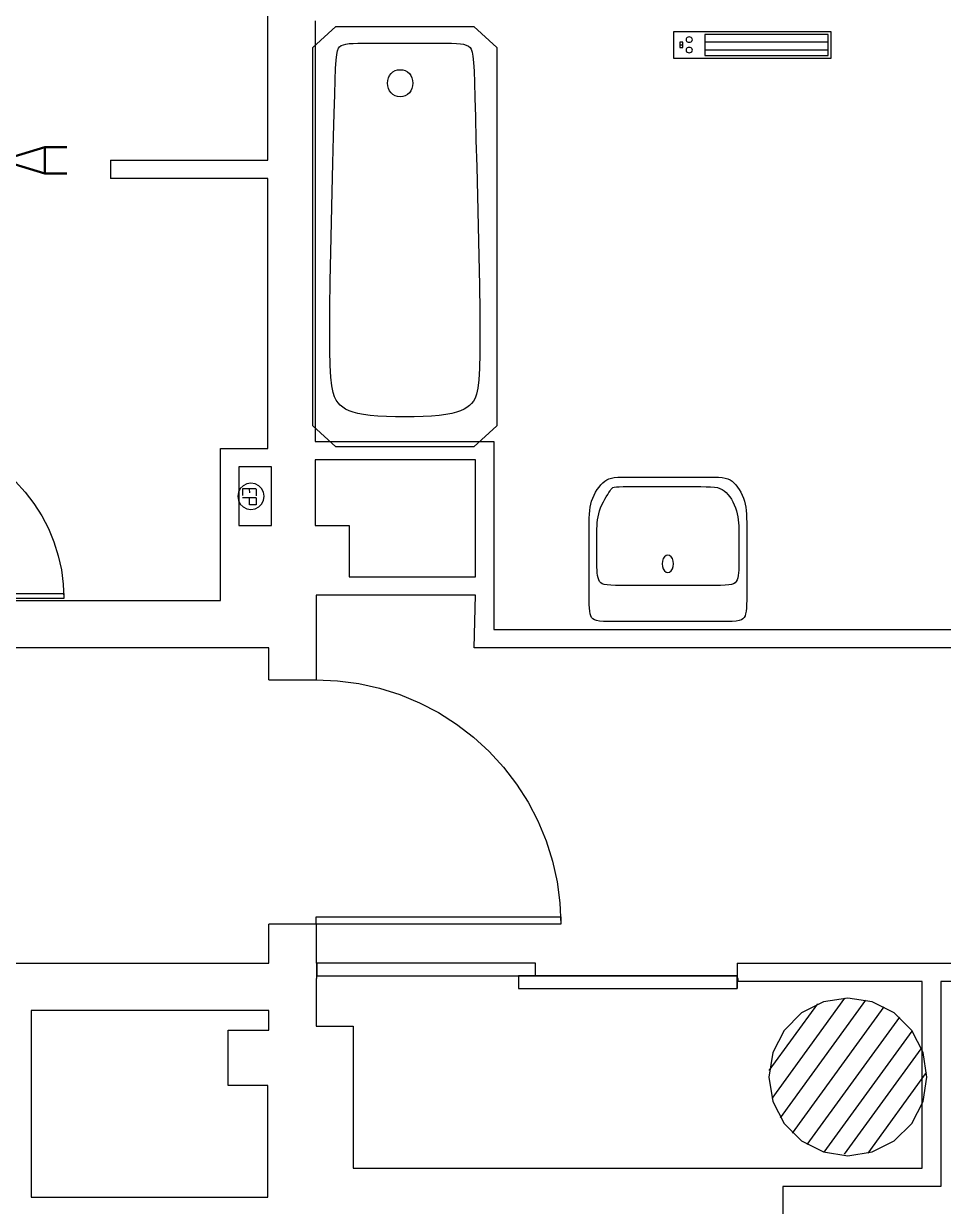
# Model space of a CAD drawing. Header units: millimetres. Extents: x -0.6 to 50, y -2.8 to 26.8.
# Drawn here: x 36.522 to 40.02, y 17.279 to 21.779 of the extents above; entities that cross this region are included whole.
import ezdxf
from ezdxf.enums import TextEntityAlignment as Align

# ---------------------------------------------------------------- set-up
doc = ezdxf.new("R2010")
doc.units = ezdxf.units.MM
for name, color, linetype in [('ABY_Equipement', 7, 'Continuous'), ('ABY_Ouverture', 124, 'Continuous'), ('ABY_Parois', 7, 'Continuous')]:
    doc.layers.add(name, color=color, linetype=linetype)

# ---------------------------------------------------------------- blocks, each defined once
blk = doc.blocks.new('OUV_ABY_D0_POR01')
for p, q in [((-41.28, 99.62), (-50, 100)), ((-50, 100), (-50, 100)), ((-50, 100), (-50, 0)), ((-47, 100), (-50, 100)), ((-47, 0), (-47, 100)), ((-32.63, 98.48), (-41.28, 99.62)), ((-24.12, 96.59), (-32.63, 98.48)), ((-15.8, 93.97), (-24.12, 96.59)), ((-7.74, 90.63), (-15.8, 93.97)), ((0, 86.6), (-7.74, 90.63)), ((7.36, 81.92), (0, 86.6)), ((14.28, 76.6), (7.36, 81.92)), ((20.71, 70.71), (14.28, 76.6)), ((26.6, 64.28), (20.71, 70.71)), ((31.92, 57.36), (26.6, 64.28)), ((36.6, 50), (31.92, 57.36)), ((40.63, 42.26), (36.6, 50)), ((43.97, 34.2), (40.63, 42.26)), ((46.59, 25.88), (43.97, 34.2)), ((48.48, 17.36), (46.59, 25.88)), ((49.62, 8.72), (48.48, 17.36)), ((50, 0), (49.62, 8.72)), ((-50, 0), (-47, 0))]:
    blk.add_line(p, q)
at = {"flags": 1}
for tag, p in [('DATE_ETAT_EQU', (0, -3.71)), ('DATE_ETAT_VOL', (0, -4.37)), ('DATE_ETAT', (0, -3.05)), ('ETAT_EQU', (0, -3.38)), ('ETAT_VOL', (0, -4.04)), ('ETAT', (0, -2.77))]:
    blk.add_attdef(tag, text='', height=0.25, rotation=360, dxfattribs=at).set_placement(p, align=Align.MIDDLE_CENTER)
at = {"color": 0, "linetype": 'ByBlock', "lineweight": -2}
for tag, flags, p in [('NUMCOMP_OUV', 1, (0, -1.93)), ('NUMCOMP_EQU', 1, (0, -2.21)), ('NUMCOMP_VOL', 1, (0, -2.48)), ('OUVERTURE', 13, (0, -0.83)), ('LARGEUR', 5, (0, -1.37)), ('HAUTEUR', 5, (0, -1.64)), ('ALLEGE', 5, (0, -1.1)), ('VOLET', 1, (0, -0.56)), ('SSSC', 1, (0, -0.29))]:
    blk.add_attdef(tag, text='', height=0.25, dxfattribs=dict(at, flags=flags)).set_placement(p, align=Align.MIDDLE)
at = {"flags": 1}
blk.add_attdef('TYPEPORTE', (-1.12, -4.91), '', height=0.25, dxfattribs=at)
blk = doc.blocks.new('OUV_ABY_D4_PPL03')
for p, q in [((-50, 0), (-50, -3)), ((2, 0), (-50, 0)), ((2, -3), (2, 0)), ((-50, -3), (50, -3)), ((-50, -3), (2, -3)), ((50, -3), (-2, -3)), ((-2, -3), (-2, -6)), ((50, -3), (50, -6)), ((50, -6), (50, -3)), ((-2, -6), (50, -6))]:
    blk.add_line(p, q)
at = {"color": 0, "linetype": 'ByBlock', "lineweight": -2}
for tag, flags, p in [('NUMCOMP_OUV', 1, (0, -1.93)), ('NUMCOMP_EQU', 1, (0, -2.21)), ('NUMCOMP_VOL', 1, (0, -2.48)), ('OUVERTURE', 13, (0, -0.83)), ('LARGEUR', 5, (0, -1.37)), ('HAUTEUR', 5, (0, -1.64)), ('ALLEGE', 5, (0, -1.1)), ('VOLET', 1, (0, -0.56)), ('SSSC', 1, (0, -0.29))]:
    blk.add_attdef(tag, text='', height=0.25, dxfattribs=dict(at, flags=flags)).set_placement(p, align=Align.MIDDLE)
at = {"flags": 1}
for tag, p in [('ETAT', (0, -2.77)), ('DATE_ETAT_EQU', (0, -3.71)), ('DATE_ETAT_VOL', (0, -4.37)), ('DATE_ETAT', (0, -3.05)), ('ETAT_EQU', (0, -3.38)), ('ETAT_VOL', (0, -4.04))]:
    blk.add_attdef(tag, text='', height=0.25, rotation=360, dxfattribs=at).set_placement(p, align=Align.MIDDLE_CENTER)
blk.add_attdef('TYPEPORTE', (-1.12, -4.91), '', height=0.25, dxfattribs=at)
blk = doc.blocks.new('OUV_ABY_D4_PPL01')
for p, q in [((-41.28, 99.62), (-50, 100)), ((-50, 100), (-50, 100)), ((-50, 100), (-50, 0)), ((-47, 100), (-50, 100)), ((-47, 0), (-47, 100)), ((-32.63, 98.48), (-41.28, 99.62)), ((-24.12, 96.59), (-32.63, 98.48)), ((-15.8, 93.97), (-24.12, 96.59)), ((-7.74, 90.63), (-15.8, 93.97)), ((0, 86.6), (-7.74, 90.63)), ((7.36, 81.92), (0, 86.6)), ((14.28, 76.6), (7.36, 81.92)), ((20.71, 70.71), (14.28, 76.6)), ((26.6, 64.28), (20.71, 70.71)), ((31.92, 57.36), (26.6, 64.28)), ((36.6, 50), (31.92, 57.36)), ((40.63, 42.26), (36.6, 50)), ((43.97, 34.2), (40.63, 42.26)), ((46.59, 25.88), (43.97, 34.2)), ((48.48, 17.36), (46.59, 25.88)), ((49.62, 8.72), (48.48, 17.36)), ((50, 0), (49.62, 8.72)), ((-50, 0), (-47, 0))]:
    blk.add_line(p, q)
at = {"flags": 1}
for tag, p in [('DATE_ETAT_EQU', (0, -3.71)), ('DATE_ETAT_VOL', (0, -4.37)), ('DATE_ETAT', (0, -3.05)), ('ETAT_EQU', (0, -3.38)), ('ETAT_VOL', (0, -4.04)), ('ETAT', (0, -2.77))]:
    blk.add_attdef(tag, text='', height=0.25, rotation=360, dxfattribs=at).set_placement(p, align=Align.MIDDLE_CENTER)
at = {"color": 0, "linetype": 'ByBlock', "lineweight": -2}
for tag, flags, p in [('NUMCOMP_OUV', 1, (0, -1.93)), ('NUMCOMP_EQU', 1, (0, -2.21)), ('NUMCOMP_VOL', 1, (0, -2.48)), ('OUVERTURE', 13, (0, -0.83)), ('LARGEUR', 5, (0, -1.37)), ('HAUTEUR', 5, (0, -1.64)), ('ALLEGE', 5, (0, -1.1)), ('VOLET', 1, (0, -0.56)), ('SSSC', 1, (0, -0.29))]:
    blk.add_attdef(tag, text='', height=0.25, dxfattribs=dict(at, flags=flags)).set_placement(p, align=Align.MIDDLE)
at = {"flags": 1}
blk.add_attdef('TYPEPORTE', (-1.12, -4.91), '', height=0.25, dxfattribs=at)
blk = doc.blocks.new('OUV_VIDE')
at = {"color": 4, "linetype": 'Continuous', "lineweight": 50}
for p, q in [((-0.3, 0.05), (-0.2, 0.05)), ((-0.2, 0.05), (-0.2, -0.05)), ((-0.2, 0.05), (0.2, -0.05)), ((-0.2, -0.05), (0.2, 0.05)), ((0.3, 0.05), (0.2, 0.05)), ((0.2, 0.05), (0.2, -0.05)), ((-0.2, -0.05), (-0.3, -0.05)), ((0.2, -0.05), (0.3, -0.05))]:
    blk.add_line(p, q, dxfattribs=at)
at = {"color": 0, "linetype": 'ByBlock', "lineweight": -2}
for tag, flags, p in [('SSSC', 1, (0, -0.2885)), ('VOLET', 1, (0, -0.5585)), ('OUVERTURE', 13, (0, -0.8285)), ('ALLEGE', 5, (0, -1.0985)), ('LARGEUR', 5, (0, -1.3685)), ('HAUTEUR', 5, (0, -1.6385)), ('NUMCOMP_OUV', 1, (0, -1.9291)), ('NUMCOMP_EQU', 1, (0, -2.2131)), ('NUMCOMP_VOL', 1, (0, -2.4844))]:
    blk.add_attdef(tag, text='', height=0.25, dxfattribs=dict(at, flags=flags)).set_placement(p, align=Align.MIDDLE)
at = {"flags": 1}
for tag, p in [('ETAT', (0, -2.7715)), ('DATE_ETAT', (0, -3.0455)), ('ETAT_EQU', (0, -3.3762)), ('DATE_ETAT_EQU', (0, -3.7068)), ('ETAT_VOL', (0, -4.0375)), ('DATE_ETAT_VOL', (0, -4.3682))]:
    blk.add_attdef(tag, text='', height=0.25, rotation=360, dxfattribs=at).set_placement(p, align=Align.MIDDLE_CENTER)
blk = doc.blocks.new('EQU_ABY_M7_DEV01')
for p, q in [((-0.71, 2.42), (-1.39, 2.08)), ((0.04, 2.54), (-0.71, 2.42)), ((0.79, 2.42), (0.04, 2.54)), ((1.47, 2.08), (0.79, 2.42)), ((-2.28, 0.86), (-2.4, 0.1)), ((-2.4, 0.1), (-2.28, -0.65)), ((-1.93, 1.54), (-2.28, 0.86)), ((-1.39, 2.08), (-1.93, 1.54)), ((-1.32, 1.08), (-1.32, -1.49)), ((-1.31, 1.08), (-0.05, 1.08)), ((0.3, 1.09), (0.3, -1.49)), ((0.32, 1.09), (1.62, 1.09)), ((2.01, 1.54), (1.47, 2.08)), ((1.62, 1.09), (1.62, -0.19)), ((2.36, 0.86), (2.01, 1.54)), ((2.48, 0.1), (2.36, 0.86)), ((2.36, -0.65), (2.48, 0.1)), ((2.48, 0.1), (2.48, 0.1)), ((-2.28, -0.65), (-1.93, -1.33)), ((-1.93, -1.33), (-1.39, -1.87)), ((-1.39, -1.87), (-0.71, -2.21)), ((-1.32, -0.21), (-0.59, -0.19)), ((-1.32, -1.49), (-0.09, -1.49)), ((1.62, -0.19), (0.3, -0.19)), ((0.79, -2.21), (1.47, -1.87)), ((1.47, -1.87), (2.01, -1.33)), ((2.01, -1.33), (2.36, -0.65)), ((-0.71, -2.21), (0.04, -2.33)), ((0.04, -2.33), (0.79, -2.21))]:
    blk.add_line(p, q)
at = {"color": 0, "linetype": 'ByBlock', "lineweight": -2}
for tag, flags, p in [('PROFONDEUR', 5, (0, -1.07)), ('ALTITUDE', 13, (0, -0.53)), ('LARGEUR', 5, (0, -0.8)), ('HAUTEUR', 5, (0, -1.34)), ('EQMUR', 9, (0, -1.88)), ('EQOUV', 9, (0, -2.16)), ('EQFAC', 9, (0, -1.61)), ('SSSC', 5, (0, -0.26)), ('ANNEE_REN', 1, (0, -3.01)), ('NUMCOMP', 9, (0, -2.71)), ('QTE', 9, (0, -2.44))]:
    blk.add_attdef(tag, text='', height=0.25, dxfattribs=dict(at, flags=flags)).set_placement(p, align=Align.MIDDLE)
for tag, flags, p in [('DATE_ETAT', 1, (0, -3.57)), ('DUREE_VIE', 9, (-0.02, -3.87)), ('ETAT', 9, (0, -3.3))]:
    blk.add_attdef(tag, text='', height=0.25, rotation=360, dxfattribs=dict(flags=flags)).set_placement(p, align=Align.MIDDLE_CENTER)
blk = doc.blocks.new('EQU_ABY_J0_GCT02')
for p, q in [((50, 20), (-50, 20)), ((-50, 20), (-50, 0)), ((-41.62, 15.18), (-41.9, 14.62)), ((-41.18, 15.62), (-41.62, 15.18)), ((-40.62, 15.9), (-41.18, 15.62)), ((-40, 16), (-40.62, 15.9)), ((-39.38, 15.9), (-40, 16)), ((-38.82, 15.62), (-39.38, 15.9)), ((-38.38, 15.18), (-38.82, 15.62)), ((-38.1, 14.62), (-38.38, 15.18)), ((-30, 18), (-30, 2)), ((48, 18), (-30, 18)), ((48, 2), (48, 18)), ((50, 0), (50, 20)), ((-44, 12), (-46, 12)), ((-46, 12), (-46, 8)), ((-46, 10), (-44, 10)), ((-46, 8), (-44, 8)), ((-44, 8), (-44, 12)), ((-41.9, 14.62), (-42, 14)), ((-42, 14), (-41.9, 13.38)), ((-41.9, 13.38), (-41.62, 12.82)), ((-41.62, 12.82), (-41.18, 12.38)), ((-41.18, 7.62), (-41.62, 7.18)), ((-41.18, 12.38), (-40.62, 12.1)), ((-40.62, 7.9), (-41.18, 7.62)), ((-40.62, 12.1), (-40, 12)), ((-40, 8), (-40.62, 7.9)), ((-40, 12), (-39.38, 12.1)), ((-39.38, 7.9), (-40, 8)), ((-39.38, 12.1), (-38.82, 12.38)), ((-38.82, 7.62), (-39.38, 7.9)), ((-38.82, 12.38), (-38.38, 12.82)), ((-38.38, 7.18), (-38.82, 7.62)), ((-38.38, 12.82), (-38.1, 13.38)), ((-38, 14), (-38.1, 14.62)), ((-38.1, 13.38), (-38, 14)), ((-38, 14), (-38, 14)), ((48, 12), (-30, 12)), ((48, 9), (48, 9)), ((48, 9), (48, 9)), ((-50, 0), (50, 0)), ((-41.9, 6.62), (-42, 6)), ((-42, 6), (-41.9, 5.38)), ((-41.62, 7.18), (-41.9, 6.62)), ((-41.9, 5.38), (-41.62, 4.82)), ((-41.62, 4.82), (-41.18, 4.38)), ((-41.18, 4.38), (-40.62, 4.1)), ((-40.62, 4.1), (-40, 4)), ((-40, 4), (-39.38, 4.1)), ((-39.38, 4.1), (-38.82, 4.38)), ((-38.82, 4.38), (-38.38, 4.82)), ((-38.1, 6.62), (-38.38, 7.18)), ((-38.38, 4.82), (-38.1, 5.38)), ((-38, 6), (-38.1, 6.62)), ((-38.1, 5.38), (-38, 6)), ((-38, 6), (-38, 6)), ((48, 6), (-30, 6)), ((-30, 2), (48, 2))]:
    blk.add_line(p, q)
at = {"color": 0, "linetype": 'ByBlock', "lineweight": -2}
for tag, flags, p in [('PROFONDEUR', 5, (0, -1.07)), ('ANNEE_REN', 1, (0, -3.01)), ('NUMCOMP', 9, (0, -2.71)), ('ALTITUDE', 13, (0, -0.53)), ('LARGEUR', 5, (0, -0.8)), ('HAUTEUR', 5, (0, -1.34)), ('EQMUR', 9, (0, -1.88)), ('EQOUV', 9, (0, -2.16)), ('EQFAC', 9, (0, -1.61)), ('SSSC', 5, (0, -0.26)), ('QTE', 9, (0, -2.44))]:
    blk.add_attdef(tag, text='', height=0.25, dxfattribs=dict(at, flags=flags)).set_placement(p, align=Align.MIDDLE)
for tag, flags, p in [('DATE_ETAT', 1, (0, -3.57)), ('DUREE_VIE', 9, (-0.02, -3.87)), ('ETAT', 9, (0, -3.3))]:
    blk.add_attdef(tag, text='', height=0.25, rotation=360, dxfattribs=dict(flags=flags)).set_placement(p, align=Align.MIDDLE_CENTER)
blk = doc.blocks.new('EQU_ABY_I0_LAV01')
for p, q in [((-46.61, 29.3), (-45.23, 29.59)), ((-45.23, 29.59), (-43.33, 29.79)), ((-43.33, 29.79), (-40.81, 29.91)), ((-40.81, 29.91), (-37.55, 29.97)), ((-37.55, 29.97), (-33.43, 30)), ((-33.43, 30), (-28.33, 30)), ((-28.33, 30), (-22.21, 30)), ((-22.21, 30), (-15.26, 30)), ((-15.26, 30), (-7.77, 30)), ((-7.77, 30), (0, 30)), ((0, 30), (7.77, 30)), ((7.77, 30), (15.26, 30)), ((15.26, 30), (22.21, 30)), ((22.21, 30), (28.33, 30)), ((28.33, 30), (33.43, 30)), ((33.43, 30), (37.55, 29.97)), ((37.55, 29.97), (40.81, 29.91)), ((40.81, 29.91), (43.33, 29.79)), ((43.33, 29.79), (45.23, 29.59)), ((45.23, 29.59), (46.61, 29.3)), ((-49.79, 24.38), (-49.59, 25.67)), ((-49.59, 25.67), (-49.3, 26.74)), ((-49.3, 26.74), (-48.88, 27.63)), ((-48.88, 27.63), (-48.33, 28.33)), ((-48.33, 28.33), (-47.61, 28.88)), ((-47.61, 28.88), (-46.61, 29.3)), ((46.61, 29.3), (47.61, 28.88)), ((47.61, 28.88), (48.33, 28.33)), ((48.33, 28.33), (48.88, 27.63)), ((48.88, 27.63), (49.3, 26.74)), ((49.3, 26.74), (49.59, 25.67)), ((49.59, 25.67), (49.79, 24.38)), ((-50, 19.01), (-49.97, 21.07)), ((-49.97, 21.07), (-49.91, 22.85)), ((-49.91, 22.85), (-49.79, 24.38)), ((49.79, 24.38), (49.91, 22.85)), ((49.91, 22.85), (49.97, 21.07)), ((49.97, 21.07), (50, 19.01)), ((-50, 16.67), (-50, 19.01)), ((-50, 14.02), (-50, 16.67)), ((-40.32, 14.59), (-38.54, 14.79)), ((-38.54, 14.79), (-36.22, 14.91)), ((-36.22, 14.91), (-33.26, 14.97)), ((-33.26, 14.97), (-29.55, 15)), ((-29.55, 15), (-25, 15)), ((-25, 15), (-19.57, 15)), ((-19.57, 15), (-13.44, 15)), ((-13.44, 15), (-6.84, 15)), ((-6.84, 15), (0, 15)), ((0, 15), (6.84, 15)), ((6.84, 15), (13.44, 15)), ((13.44, 15), (19.57, 15)), ((19.57, 15), (25, 15)), ((25, 15), (29.55, 15)), ((29.55, 15), (33.26, 14.97)), ((33.26, 14.97), (36.22, 14.91)), ((36.22, 14.91), (38.54, 14.79)), ((38.54, 14.79), (40.32, 14.59)), ((50, 19.01), (50, 16.67)), ((50, 16.67), (50, 14.02)), ((-50, 11.15), (-50, 14.02)), ((-50, 8.11), (-50, 11.15)), ((-44.79, 9.77), (-44.59, 10.83)), ((-44.59, 10.83), (-44.3, 11.79)), ((-44.3, 11.79), (-43.88, 12.63)), ((-43.88, 12.63), (-43.33, 13.33)), ((-43.33, 13.33), (-42.61, 13.88)), ((-42.61, 13.88), (-41.64, 14.3)), ((-41.64, 14.3), (-40.32, 14.59)), ((40.32, 14.59), (41.64, 14.3)), ((41.64, 14.3), (42.61, 13.88)), ((42.61, 13.88), (43.33, 13.33)), ((43.33, 13.33), (43.88, 12.63)), ((43.88, 12.63), (44.3, 11.79)), ((44.3, 11.79), (44.59, 10.83)), ((44.59, 10.83), (44.79, 9.77)), ((50, 14.02), (50, 11.15)), ((50, 11.15), (50, 8.11)), ((-50, 5), (-50, 8.11)), ((-50, 1.89), (-50, 5)), ((-45, 6.14), (-44.97, 7.4)), ((-45, 4.83), (-45, 6.14)), ((-44.97, 7.4), (-44.91, 8.62)), ((-44.91, 8.62), (-44.79, 9.77)), ((-3.43, 7.11), (-3.61, 6)), ((-3.61, 6), (-3.43, 4.89)), ((-2.92, 8.12), (-3.43, 7.11)), ((-2.12, 8.92), (-2.92, 8.12)), ((-1.11, 9.43), (-2.12, 8.92)), ((0, 9.61), (-1.11, 9.43)), ((1.11, 9.43), (0, 9.61)), ((2.12, 8.92), (1.11, 9.43)), ((2.92, 8.12), (2.12, 8.92)), ((3.43, 7.11), (2.92, 8.12)), ((3.61, 6), (3.43, 7.11)), ((3.43, 4.89), (3.61, 6)), ((3.61, 6), (3.61, 6)), ((44.79, 9.77), (44.91, 8.62)), ((44.91, 8.62), (44.97, 7.4)), ((44.97, 7.4), (45, 6.14)), ((45, 6.14), (45, 4.83)), ((50, 8.11), (50, 5)), ((50, 5), (50, 1.89)), ((-50, -1.15), (-50, 1.89)), ((-45, 3.51), (-45, 4.83)), ((-45, 2.18), (-45, 3.51)), ((-45, 0.84), (-45, 2.18)), ((-45, -0.5), (-45, 0.84)), ((-3.43, 4.89), (-2.92, 3.88)), ((-2.92, 3.88), (-2.12, 3.08)), ((-2.12, 3.08), (-1.11, 2.57)), ((-1.11, 2.57), (0, 2.39)), ((0, 2.39), (1.11, 2.57)), ((1.11, 2.57), (2.12, 3.08)), ((2.12, 3.08), (2.92, 3.88)), ((2.92, 3.88), (3.43, 4.89)), ((45, 4.83), (45, 3.51)), ((45, 3.51), (45, 2.18)), ((45, 2.18), (45, 0.84)), ((45, 0.84), (45, -0.5)), ((50, 1.89), (50, -1.15)), ((-50, -4.02), (-50, -1.15)), ((-50, -6.67), (-50, -4.02)), ((-45, -1.84), (-45, -0.5)), ((-45, -3.18), (-45, -1.84)), ((-45, -4.51), (-45, -3.18)), ((-45, -5.83), (-45, -4.51)), ((45, -0.5), (45, -1.84)), ((45, -1.84), (45, -3.18)), ((45, -3.18), (45, -4.51)), ((45, -4.51), (45, -5.83)), ((50, -1.15), (50, -4.02)), ((50, -4.02), (50, -6.67)), ((-50, -9.02), (-50, -6.67)), ((-49.98, -11.09), (-50, -9.02)), ((-45, -7.14), (-45, -5.83)), ((-44.98, -8.43), (-45, -7.14)), ((-44.92, -9.71), (-44.98, -8.43)), ((-44.81, -10.98), (-44.92, -9.71)), ((44.91, -9.71), (44.79, -10.98)), ((44.97, -8.43), (44.91, -9.71)), ((45, -7.14), (44.97, -8.43)), ((45, -5.83), (45, -7.14)), ((50, -9.02), (49.97, -11.09)), ((50, -6.67), (50, -9.02)), ((-49.92, -12.94), (-49.98, -11.09)), ((-49.81, -14.58), (-49.92, -12.94)), ((-49.63, -16.07), (-49.81, -14.58)), ((-44.63, -12.24), (-44.81, -10.98)), ((-44.37, -13.5), (-44.63, -12.24)), ((-44, -14.75), (-44.37, -13.5)), ((44.3, -13.5), (43.88, -14.75)), ((44.59, -12.24), (44.3, -13.5)), ((44.79, -10.98), (44.59, -12.24)), ((49.79, -14.58), (49.59, -16.07)), ((49.91, -12.94), (49.79, -14.58)), ((49.97, -11.09), (49.91, -12.94)), ((-49.37, -17.45), (-49.63, -16.07)), ((-49, -18.74), (-49.37, -17.45)), ((-48.5, -20), (-49, -18.74)), ((-43.5, -16), (-44, -14.75)), ((-42.87, -17.25), (-43.5, -16)), ((-42.11, -18.47), (-42.87, -17.25)), ((-41.24, -19.66), (-42.11, -18.47)), ((41.82, -18.47), (40.93, -19.66)), ((42.64, -17.25), (41.82, -18.47)), ((43.33, -16), (42.64, -17.25)), ((43.88, -14.75), (43.33, -16)), ((48.88, -18.74), (48.33, -20)), ((49.3, -17.45), (48.88, -18.74)), ((49.59, -16.07), (49.3, -17.45)), ((-47.87, -21.25), (-48.5, -20)), ((-47.11, -22.47), (-47.87, -21.25)), ((-46.24, -23.66), (-47.11, -22.47)), ((-45.27, -24.79), (-46.24, -23.66)), ((-40.27, -20.79), (-41.24, -19.66)), ((-39.21, -21.84), (-40.27, -20.79)), ((-38.09, -22.8), (-39.21, -21.84)), ((-36.9, -23.63), (-38.09, -22.8)), ((-35.67, -24.33), (-36.9, -23.63)), ((-34.39, -24.88), (-35.67, -24.33)), ((36.67, -24.33), (36.1, -24.88)), ((37.36, -23.63), (36.67, -24.33)), ((38.18, -22.8), (37.36, -23.63)), ((39.07, -21.84), (38.18, -22.8)), ((40, -20.79), (39.07, -21.84)), ((40.93, -19.66), (40, -20.79)), ((45.84, -23.66), (44.79, -24.79)), ((46.8, -22.47), (45.84, -23.66)), ((47.63, -21.25), (46.8, -22.47)), ((48.33, -20), (47.63, -21.25)), ((-44.21, -25.84), (-45.27, -24.79)), ((-43.09, -26.8), (-44.21, -25.84)), ((-41.9, -27.63), (-43.09, -26.8)), ((-40.67, -28.33), (-41.9, -27.63)), ((-39.39, -28.88), (-40.67, -28.33)), ((-37.98, -29.3), (-39.39, -28.88)), ((-36.36, -29.59), (-37.98, -29.3)), ((-32.98, -25.3), (-34.39, -24.88)), ((-31.36, -25.59), (-32.98, -25.3)), ((-29.44, -25.79), (-31.36, -25.59)), ((-27.11, -25.91), (-29.44, -25.79)), ((-24.3, -25.97), (-27.11, -25.91)), ((-20.9, -26), (-24.3, -25.97)), ((-16.83, -26), (-20.9, -26)), ((-12.05, -26), (-16.83, -26)), ((-6.71, -26), (-12.05, -26)), ((-1.03, -26), (-6.71, -26)), ((4.77, -26), (-1.03, -26)), ((10.49, -26), (4.77, -26)), ((15.91, -26), (10.49, -26)), ((20.82, -26), (15.91, -26)), ((25, -26), (20.82, -26)), ((28.3, -26), (25, -26)), ((30.81, -25.97), (28.3, -26)), ((32.65, -25.91), (30.81, -25.97)), ((33.96, -25.79), (32.65, -25.91)), ((34.88, -25.59), (33.96, -25.79)), ((35.55, -25.3), (34.88, -25.59)), ((36.1, -24.88), (35.55, -25.3)), ((37.37, -29.3), (35.81, -29.59)), ((38.73, -28.88), (37.37, -29.3)), ((40, -28.33), (38.73, -28.88)), ((41.25, -27.63), (40, -28.33)), ((42.47, -26.8), (41.25, -27.63)), ((43.66, -25.84), (42.47, -26.8)), ((44.79, -24.79), (43.66, -25.84)), ((-34.44, -29.79), (-36.36, -29.59)), ((-32.11, -29.91), (-34.44, -29.79)), ((-29.3, -29.97), (-32.11, -29.91)), ((-25.9, -30), (-29.3, -29.97)), ((-21.83, -30), (-25.9, -30)), ((-17.05, -30), (-21.83, -30)), ((-11.68, -30), (-17.05, -30)), ((-5.95, -30), (-11.68, -30)), ((-0.02, -30), (-5.95, -30)), ((5.9, -30), (-0.02, -30)), ((11.61, -30), (5.9, -30)), ((16.93, -30), (11.61, -30)), ((21.67, -30), (16.93, -30)), ((25.67, -30), (21.67, -30)), ((28.98, -29.97), (25.67, -30)), ((31.72, -29.91), (28.98, -29.97)), ((33.96, -29.79), (31.72, -29.91)), ((35.81, -29.59), (33.96, -29.79))]:
    blk.add_line(p, q)
at = {"color": 0, "linetype": 'ByBlock', "lineweight": -2}
for tag, flags, p in [('PROFONDEUR', 5, (0, -1.07)), ('ANNEE_REN', 1, (0, -3.01)), ('NUMCOMP', 9, (0, -2.71)), ('ALTITUDE', 13, (0, -0.53)), ('LARGEUR', 5, (0, -0.8)), ('HAUTEUR', 5, (0, -1.34)), ('EQMUR', 9, (0, -1.88)), ('EQOUV', 9, (0, -2.16)), ('EQFAC', 9, (0, -1.61)), ('SSSC', 5, (0, -0.26)), ('QTE', 9, (0, -2.44))]:
    blk.add_attdef(tag, text='', height=0.25, dxfattribs=dict(at, flags=flags)).set_placement(p, align=Align.MIDDLE)
for tag, flags, p in [('DATE_ETAT', 1, (0, -3.57)), ('DUREE_VIE', 9, (-0.02, -3.87)), ('ETAT', 9, (0, -3.3))]:
    blk.add_attdef(tag, text='', height=0.25, rotation=360, dxfattribs=dict(flags=flags)).set_placement(p, align=Align.MIDDLE_CENTER)
blk = doc.blocks.new('EQU_ABY_I0_BAI01')
for p, q in [((-20, 45), (-15, 50)), ((-15, 50), (15, 50)), ((15, 50), (20, 45)), ((-20, -45), (-20, 45)), ((20, 45), (20, -45)), ((-12.87, 41.02), (-12.13, 41.4)), ((-12.13, 41.4), (-11.24, 41.74)), ((-11.24, 41.74), (-10.19, 42.03)), ((-10.19, 42.03), (-8.95, 42.29)), ((-8.95, 42.29), (-7.5, 42.5)), ((-7.5, 42.5), (-5.83, 42.66)), ((-5.83, 42.66), (-3.98, 42.78)), ((-3.98, 42.78), (-2.02, 42.85)), ((-2.02, 42.85), (0, 42.88)), ((0, 42.88), (2.02, 42.85)), ((2.02, 42.85), (3.98, 42.78)), ((3.98, 42.78), (5.83, 42.66)), ((5.83, 42.66), (7.5, 42.5)), ((7.5, 42.5), (8.95, 42.29)), ((8.95, 42.29), (10.19, 42.03)), ((10.19, 42.03), (11.24, 41.73)), ((11.24, 41.73), (12.13, 41.38)), ((12.13, 41.38), (12.87, 40.98)), ((-15.28, 38.43), (-14.91, 39.13)), ((-14.91, 39.13), (-14.5, 39.67)), ((-14.5, 39.67), (-14.04, 40.15)), ((-14.04, 40.15), (-13.5, 40.6)), ((-13.5, 40.6), (-12.87, 41.02)), ((12.87, 40.98), (13.5, 40.53)), ((13.5, 40.53), (14.04, 40.04)), ((14.04, 40.04), (14.5, 39.5)), ((14.5, 39.5), (14.91, 38.89)), ((14.91, 38.89), (15.28, 38.11)), ((-16.06, 34.01), (-15.85, 36)), ((-15.85, 36), (-15.59, 37.43)), ((-15.59, 37.43), (-15.28, 38.43)), ((15.28, 38.11), (15.59, 37.02)), ((15.59, 37.02), (15.85, 35.5)), ((-16.21, 31.32), (-16.06, 34.01)), ((15.85, 35.5), (16.06, 33.42)), ((-16.3, 27.81), (-16.21, 31.32)), ((16.06, 33.42), (16.21, 30.64)), ((16.21, 30.64), (16.3, 27.04)), ((-16.33, 23.33), (-16.3, 27.81)), ((16.3, 27.04), (16.33, 22.5)), ((-16.3, 17.83), (-16.33, 23.33)), ((16.33, 22.5), (16.3, 16.94)), ((-16.22, 11.51), (-16.3, 17.83)), ((16.3, 16.94), (16.22, 10.58)), ((-16.1, 4.63), (-16.22, 11.51)), ((16.22, 10.58), (16.1, 3.68)), ((-15.96, -2.52), (-16.1, 4.63)), ((16.1, 3.68), (15.96, -3.48)), ((-15.8, -9.68), (-15.96, -2.52)), ((15.96, -3.48), (15.8, -10.63)), ((-15.63, -16.58), (-15.8, -9.68)), ((15.8, -10.63), (15.63, -17.51)), ((-15.47, -22.94), (-15.63, -16.58)), ((15.63, -17.51), (15.47, -23.83)), ((-15.33, -28.5), (-15.47, -22.94)), ((15.47, -23.83), (15.33, -29.33)), ((-15.22, -33.04), (-15.33, -28.5)), ((15.33, -29.33), (15.22, -33.81)), ((-15.13, -36.63), (-15.22, -33.04)), ((-0.09, -33.51), (0.44, -33.35)), ((0.44, -33.35), (1, -33.29)), ((1, -33.29), (1.56, -33.35)), ((1.56, -33.35), (2.09, -33.51)), ((-1.75, -36.5), (-1.7, -35.85)), ((-1.7, -35.85), (-1.56, -35.22)), ((-1.56, -35.22), (-1.33, -34.65)), ((-1.33, -34.65), (-1, -34.17)), ((-1, -34.17), (-0.58, -33.78)), ((-0.58, -33.78), (-0.09, -33.51)), ((2.09, -33.51), (2.58, -33.78)), ((2.58, -33.78), (3, -34.17)), ((3, -34.17), (3.33, -34.65)), ((3.33, -34.65), (3.56, -35.22)), ((3.56, -35.22), (3.7, -35.85)), ((3.7, -35.85), (3.75, -36.5)), ((15.22, -33.81), (15.13, -37.32)), ((-15.04, -39.39), (-15.13, -36.63)), ((-1.7, -37.15), (-1.75, -36.5)), ((-1.56, -37.78), (-1.7, -37.15)), ((-1.33, -38.35), (-1.56, -37.78)), ((-1, -38.83), (-1.33, -38.35)), ((3.33, -38.35), (3, -38.83)), ((3.56, -37.78), (3.33, -38.35)), ((3.7, -37.15), (3.56, -37.78)), ((3.75, -36.5), (3.7, -37.15)), ((15.13, -37.32), (15.04, -39.98)), ((-14.94, -41.44), (-15.04, -39.39)), ((-0.58, -39.22), (-1, -38.83)), ((-0.09, -39.49), (-0.58, -39.22)), ((0.44, -39.65), (-0.09, -39.49)), ((1, -39.71), (0.44, -39.65)), ((1.56, -39.65), (1, -39.71)), ((2.09, -39.49), (1.56, -39.65)), ((2.58, -39.22), (2.09, -39.49)), ((3, -38.83), (2.58, -39.22)), ((15.04, -39.98), (14.94, -41.94)), ((-14.81, -42.9), (-14.94, -41.44)), ((-14.65, -43.9), (-14.81, -42.9)), ((14.81, -43.31), (14.65, -44.22)), ((14.94, -41.94), (14.81, -43.31)), ((-15, -50), (-20, -45)), ((-14.44, -44.56), (-14.65, -43.9)), ((-14.17, -45), (-14.44, -44.56)), ((-13.81, -45.33), (-14.17, -45)), ((-13.36, -45.58), (-13.81, -45.33)), ((-12.79, -45.76), (-13.36, -45.58)), ((-12.08, -45.88), (-12.79, -45.76)), ((-11.22, -45.95), (-12.08, -45.88)), ((-10.18, -45.98), (-11.22, -45.95)), ((-8.95, -46), (-10.18, -45.98)), ((-7.5, -46), (-8.95, -46)), ((-5.83, -46), (-7.5, -46)), ((-3.98, -46), (-5.83, -46)), ((-2.02, -46), (-3.98, -46)), ((0, -46), (-2.02, -46)), ((2.02, -46), (0, -46)), ((3.98, -46), (2.02, -46)), ((5.83, -46), (3.98, -46)), ((7.5, -46), (5.83, -46)), ((8.95, -46), (7.5, -46)), ((10.18, -45.99), (8.95, -46)), ((11.22, -45.96), (10.18, -45.99)), ((12.08, -45.9), (11.22, -45.96)), ((12.79, -45.8), (12.08, -45.9)), ((13.36, -45.65), (12.79, -45.8)), ((13.81, -45.44), (13.36, -45.65)), ((14.17, -45.17), (13.81, -45.44)), ((14.44, -44.79), (14.17, -45.17)), ((14.65, -44.22), (14.44, -44.79)), ((20, -45), (15, -50)), ((15, -50), (-15, -50))]:
    blk.add_line(p, q)
at = {"color": 0, "linetype": 'ByBlock', "lineweight": -2}
for tag, flags, p in [('PROFONDEUR', 5, (0, -1.07)), ('ALTITUDE', 13, (0, -0.53)), ('LARGEUR', 5, (0, -0.8)), ('HAUTEUR', 5, (0, -1.34)), ('EQMUR', 9, (0, -1.88)), ('EQOUV', 9, (0, -2.16)), ('EQFAC', 9, (0, -1.61)), ('SSSC', 5, (0, -0.26)), ('QTE', 9, (0, -2.44)), ('ANNEE_REN', 1, (0, -3.01)), ('NUMCOMP', 9, (0, -2.71))]:
    blk.add_attdef(tag, text='', height=0.25, dxfattribs=dict(at, flags=flags)).set_placement(p, align=Align.MIDDLE)
for tag, flags, p in [('DATE_ETAT', 1, (0, -3.57)), ('DUREE_VIE', 9, (-0.02, -3.87)), ('ETAT', 9, (0, -3.3))]:
    blk.add_attdef(tag, text='', height=0.25, rotation=360, dxfattribs=dict(flags=flags)).set_placement(p, align=Align.MIDDLE_CENTER)
blk = doc.blocks.new('EQU_ABY_I2_ECS02')
for p, q in [((-2.39, 0.3), (-0.89, 2.36)), ((-2.3, -0.56), (-0.05, 2.54)), ((-2.04, -1.16), (0.59, 2.48)), ((-1.67, -1.63), (1.16, 2.27)), ((-0.71, 2.42), (-1.39, 2.08)), ((0.04, 2.54), (-0.71, 2.42)), ((0.79, 2.42), (0.04, 2.54)), ((1.47, 2.08), (0.79, 2.42)), ((-1.39, 2.08), (-1.93, 1.54)), ((-1.22, -1.98), (1.64, 1.95)), ((2.01, 1.54), (1.47, 2.08)), ((-1.93, 1.54), (-2.28, 0.86)), ((-0.69, -2.22), (2.02, 1.52)), ((2.36, 0.86), (2.01, 1.54)), ((-2.28, 0.86), (-2.4, 0.1)), ((-0.06, -2.28), (2.3, 0.97)), ((2.48, 0.1), (2.36, 0.86)), ((-2.4, 0.1), (-2.28, -0.65)), ((0.67, -2.25), (2.47, 0.24)), ((2.36, -0.65), (2.48, 0.1)), ((2.48, 0.1), (2.48, 0.1)), ((-2.28, -0.65), (-1.93, -1.33)), ((2.01, -1.33), (2.36, -0.65)), ((-1.93, -1.33), (-1.39, -1.87)), ((1.47, -1.87), (2.01, -1.33)), ((-1.39, -1.87), (-0.71, -2.21)), ((0.79, -2.21), (1.47, -1.87)), ((-0.71, -2.21), (0.04, -2.33)), ((0.04, -2.33), (0.79, -2.21))]:
    blk.add_line(p, q)
at = {"color": 0, "linetype": 'ByBlock', "lineweight": -2}
for tag, flags, p in [('SSSC', 5, (-0.002, -0.262)), ('ALTITUDE', 13, (-0.002, -0.532)), ('LARGEUR', 5, (-0.002, -0.802)), ('PROFONDEUR', 5, (-0.002, -1.072)), ('HAUTEUR', 5, (-0.002, -1.342)), ('EQFAC', 9, (-0.002, -1.612)), ('EQMUR', 9, (-0.002, -1.882)), ('EQOUV', 9, (-0.002, -2.16)), ('QTE', 9, (-0.002, -2.438)), ('ANNEE_REN', 1, (-0.002, -3.011)), ('NUMCOMP', 9, (-0.002, -2.713))]:
    blk.add_attdef(tag, text='', height=0.25, dxfattribs=dict(at, flags=flags)).set_placement(p, align=Align.MIDDLE)
for tag, flags, p in [('ETAT', 9, (-0.002, -3.298)), ('DATE_ETAT', 1, (-0.002, -3.572)), ('DUREE_VIE', 9, (-0.015, -3.871))]:
    blk.add_attdef(tag, text='', height=0.25, rotation=360, dxfattribs=dict(flags=flags)).set_placement(p, align=Align.MIDDLE_CENTER)

msp = doc.modelspace()

# ---------------------------------------------------------------- linework, layer by layer
at = {"layer": 'ABY_Ouverture'}
for p, q in [((36.8515, 21.2597, 3.25), (36.8515, 21.1897, 3.25)), ((37.455, 19.2827, 3.25), (37.635, 19.2827, 3.25)), ((37.635, 18.3527, 3.25), (37.455, 18.3527, 3.25)), ((37.6364, 18.1467, 3.25), (37.6364, 18.2045, 3.25)), ((39.2364, 18.2045, 3.25), (39.2364, 18.1467, 3.25))]:
    msp.add_line(p, q, dxfattribs=at)
at = {"layer": 'ABY_Parois'}
for p, q in [((37.45, 21.2597, 3.25), (37.45, 24.9297, 3.25)), ((37.63, 21.7899, 3.25), (37.63, 20.1899, 3.25)), ((36.8515, 21.2597, 3.25), (37.45, 21.2597, 3.25)), ((37.45, 21.1897, 3.25), (36.8515, 21.1897, 3.25)), ((37.45, 20.1627, 3.25), (37.45, 21.1897, 3.25)), ((37.27, 20.1627, 3.25), (37.45, 20.1627, 3.25)), ((37.27, 19.8695, 3.25), (37.27, 20.1627, 3.25)), ((37.63, 20.1899, 3.25), (38.31, 20.1899, 3.25)), ((38.31, 20.1899, 3.25), (38.31, 19.4745, 3.25)), ((37.63, 20.1199, 3.25), (37.63, 19.8695, 3.25)), ((38.24, 20.1199, 3.25), (37.63, 20.1199, 3.25)), ((38.24, 19.6745, 3.25), (38.24, 20.1199, 3.25)), ((37.34, 20.0927, 3.25), (37.34, 19.8695, 3.25)), ((37.465, 20.0927, 3.25), (37.34, 20.0927, 3.25)), ((37.465, 19.8695, 3.25), (37.465, 20.0927, 3.25)), ((37.27, 19.5845, 3.25), (37.27, 19.8695, 3.25)), ((37.34, 19.8695, 3.25), (37.465, 19.8695, 3.25)), ((37.63, 19.8695, 3.25), (37.76, 19.8695, 3.25)), ((37.76, 19.8695, 3.25), (37.76, 19.6745, 3.25)), ((37.76, 19.6745, 3.25), (38.24, 19.6745, 3.25)), ((36.045, 19.5845, 3.25), (37.27, 19.5845, 3.25)), ((37.635, 19.6045, 3.25), (37.635, 19.2827, 3.25)), ((37.76, 19.6045, 3.25), (37.635, 19.6045, 3.25)), ((38.24, 19.6045, 3.25), (37.76, 19.6045, 3.25)), ((38.235, 19.4045, 3.25), (38.24, 19.6045, 3.25)), ((38.31, 19.4745, 3.25), (40.83, 19.4745, 3.25)), ((37.455, 19.4045, 3.25), (24.71, 19.4045, 3.25)), ((37.455, 19.2827, 3.25), (37.455, 19.4045, 3.25)), ((43.165, 19.4045, 3.25), (38.235, 19.4045, 3.25)), ((37.455, 18.2045, 3.25), (37.455, 18.3527, 3.25)), ((37.635, 18.3527, 3.25), (37.635, 18.2045, 3.25)), ((30.4023, 18.2045, 3.25), (37.455, 18.2045, 3.25)), ((37.635, 18.2045, 3.25), (37.6364, 18.2045, 3.25)), ((39.2364, 18.2045, 3.25), (43.165, 18.2045, 3.25)), ((37.635, 18.1467, 3.25), (37.635, 17.9645, 3.25)), ((37.6364, 18.1467, 3.25), (37.635, 18.1467, 3.25)), ((39.24, 18.1467, 3.25), (39.2364, 18.1467, 3.25)), ((39.24, 18.1345, 3.25), (39.24, 18.1467, 3.25)), ((39.94, 18.1345, 3.25), (39.24, 18.1345, 3.25)), ((39.94, 17.4245, 3.25), (39.94, 18.1345, 3.25)), ((40.01, 18.1345, 3.25), (40.01, 17.3545, 3.25)), ((42.495, 18.1345, 3.25), (40.01, 18.1345, 3.25)), ((36.55, 18.0245, 3.25), (36.55, 17.3145, 3.25)), ((37.455, 18.0245, 3.25), (36.55, 18.0245, 3.25)), ((37.455, 17.9495, 3.25), (37.455, 18.0245, 3.25)), ((37.635, 17.9645, 3.25), (37.775, 17.9645, 3.25)), ((37.775, 17.9645, 3.25), (37.775, 17.4245, 3.25)), ((37.3, 17.7395, 3.25), (37.3, 17.9495, 3.25)), ((37.3, 17.9495, 3.25), (37.455, 17.9495, 3.25)), ((37.45, 17.7395, 3.25), (37.3, 17.7395, 3.25)), ((37.45, 17.3145, 3.25), (37.45, 17.7395, 3.25)), ((37.775, 17.4245, 3.25), (39.41, 17.4245, 3.25)), ((39.41, 17.4245, 3.25), (39.94, 17.4245, 3.25)), ((40.01, 17.3545, 3.25), (39.41, 17.3545, 3.25)), ((39.41, 17.3545, 3.25), (39.41, 15.1345, 3.25)), ((36.55, 17.3145, 3.25), (37.45, 17.3145, 3.25))]:
    msp.add_line(p, q, dxfattribs=at)

# ---------------------------------------------------------------- block references
at = {"layer": 'ABY_Equipement'}
for name, p, xscale, yscale, zscale, rotation in [('EQU_ABY_I0_BAI01', (37.9716, 20.9689, 3.25), 0.01750000007450581, 0.01600000075995922, 0.5, 180.0004148203065), ('EQU_ABY_M7_DEV01', (37.3842, 19.9819, 3.25), 0.02053388208150864, 0.02053388208150864, 3.25, 269.9997925898467), ('EQU_ABY_I0_LAV01', (38.9723, 19.7794, 3.25), 0.006000000052154064, 0.009166666306555271, 0.5, 180.0004148203065)]:
    msp.add_blockref(name, p, dxfattribs=dict(at, xscale=xscale, yscale=yscale, zscale=zscale, rotation=rotation))
at = {"layer": 'ABY_Equipement', "xscale": 0.006000000052154064, "yscale": 0.004999999888241291, "zscale": 0.4000000059604645}
msp.add_blockref('EQU_ABY_J0_GCT02', (39.2933, 21.6487, 3.25), dxfattribs=at)
at = {"layer": 'ABY_Equipement', "xscale": 0.1232032850384712, "yscale": 0.1232032850384712}
msp.add_blockref('EQU_ABY_I2_ECS02', (39.652, 17.759, 3.25), dxfattribs=at)
at = {"layer": 'ABY_Ouverture', "xscale": -0.8299999833106995, "zscale": 2.039999961853027}
msp.add_blockref('OUV_VIDE', (36.4365, 21.2597, 3.25), dxfattribs=at)
at = {"layer": 'ABY_Ouverture', "rotation": 270}
for name, p, xscale, yscale in [('OUV_ABY_D4_PPL01', (36.045, 19.907, 3.25), -0.006300000008195639, 0.006300000008195639), ('OUV_ABY_D0_POR01', (37.635, 18.8177, 3.25), -0.00930000003427267, 0.00930000003427267)]:
    msp.add_blockref(name, p, dxfattribs=dict(at, xscale=xscale, yscale=yscale))
at = {"layer": 'ABY_Ouverture', "xscale": 0.01600000075995922, "yscale": 0.01600000075995922}
msp.add_blockref('OUV_ABY_D4_PPL03', (38.4364, 18.2045, 3.25), dxfattribs=at)

doc.saveas('drawing.dxf')
